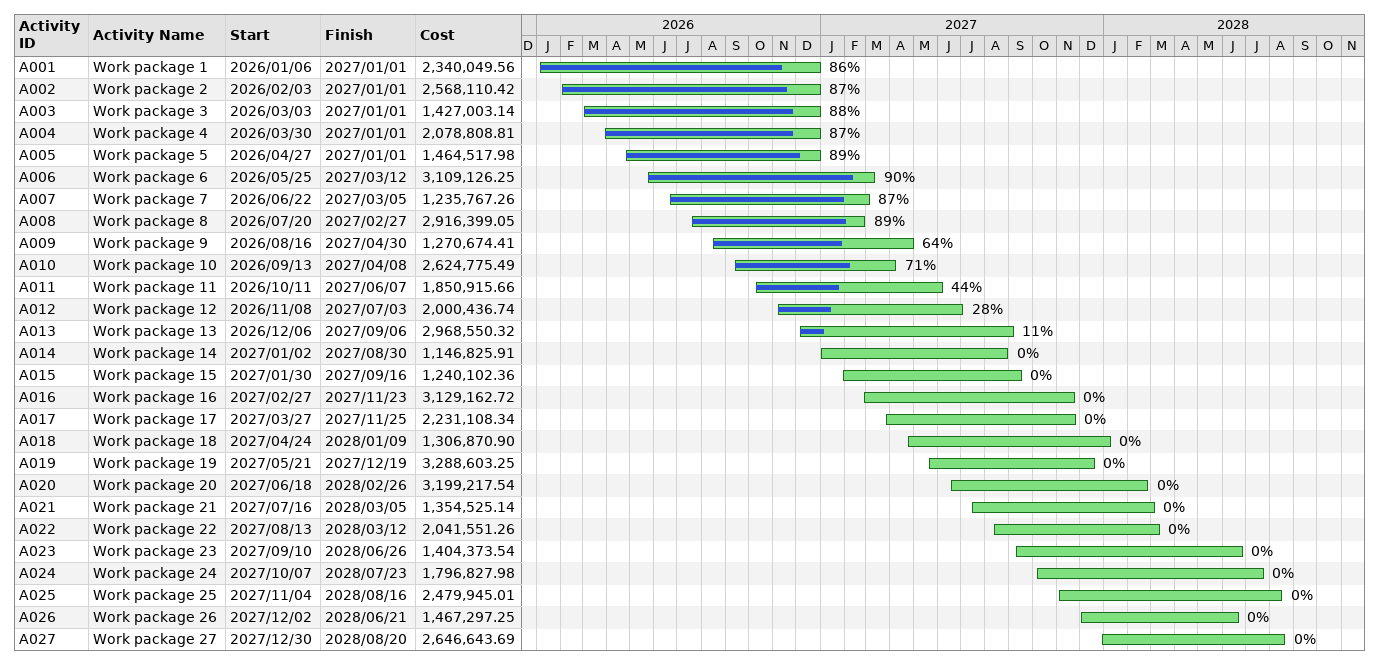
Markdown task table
| ID | Task | Start | Finish | % complete | Cost |
|---|---|---|---|---|---|
| A001 | Work package 1 | 2026-01-06 | 2027-01-01 | 86 | 2340049.56 |
| A002 | Work package 2 | 2026-02-03 | 2027-01-01 | 87 | 2568110.42 |
| A003 | Work package 3 | 2026-03-03 | 2027-01-01 | 88 | 1427003.14 |
| A004 | Work package 4 | 2026-03-30 | 2027-01-01 | 87 | 2078808.81 |
| A005 | Work package 5 | 2026-04-27 | 2027-01-01 | 89 | 1464517.98 |
| A006 | Work package 6 | 2026-05-25 | 2027-03-12 | 90 | 3109126.25 |
| A007 | Work package 7 | 2026-06-22 | 2027-03-05 | 87 | 1235767.26 |
| A008 | Work package 8 | 2026-07-20 | 2027-02-27 | 89 | 2916399.05 |
| A009 | Work package 9 | 2026-08-16 | 2027-04-30 | 64 | 1270674.41 |
| A010 | Work package 10 | 2026-09-13 | 2027-04-08 | 71 | 2624775.49 |
| A011 | Work package 11 | 2026-10-11 | 2027-06-07 | 44 | 1850915.66 |
| A012 | Work package 12 | 2026-11-08 | 2027-07-03 | 28 | 2000436.74 |
| A013 | Work package 13 | 2026-12-06 | 2027-09-06 | 11 | 2968550.32 |
| A014 | Work package 14 | 2027-01-02 | 2027-08-30 | 0 | 1146825.91 |
| A015 | Work package 15 | 2027-01-30 | 2027-09-16 | 0 | 1240102.36 |
| A016 | Work package 16 | 2027-02-27 | 2027-11-23 | 0 | 3129162.72 |
| A017 | Work package 17 | 2027-03-27 | 2027-11-25 | 0 | 2231108.34 |
| A018 | Work package 18 | 2027-04-24 | 2028-01-09 | 0 | 1306870.90 |
| A019 | Work package 19 | 2027-05-21 | 2027-12-19 | 0 | 3288603.25 |
| A020 | Work package 20 | 2027-06-18 | 2028-02-26 | 0 | 3199217.54 |
| A021 | Work package 21 | 2027-07-16 | 2028-03-05 | 0 | 1354525.14 |
| A022 | Work package 22 | 2027-08-13 | 2028-03-12 | 0 | 2041551.26 |
| A023 | Work package 23 | 2027-09-10 | 2028-06-26 | 0 | 1404373.54 |
| A024 | Work package 24 | 2027-10-07 | 2028-07-23 | 0 | 1796827.98 |
| A025 | Work package 25 | 2027-11-04 | 2028-08-16 | 0 | 2479945.01 |
| A026 | Work package 26 | 2027-12-02 | 2028-06-21 | 0 | 1467297.25 |
| A027 | Work package 27 | 2027-12-30 | 2028-08-20 | 0 | 2646643.69 |
